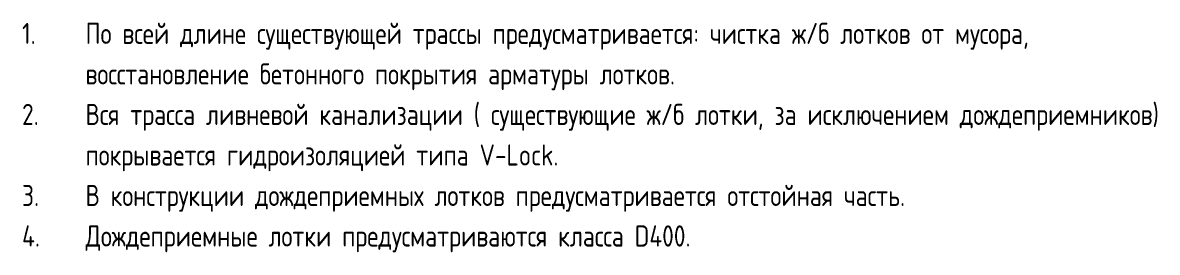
# Model space of a CAD drawing. Header units: millimetres. Extents: x 23457745 to 25202521, y 22218467 to 22861220.
# Drawn here: x 24173828 to 24240898, y 22627691 to 22641271 of the extents above; entities that cross this region are included whole.
import ezdxf

# ---------------------------------------------------------------- set-up
doc = ezdxf.new("R2010")
doc.units = ezdxf.units.MM
doc.layers.add('ШРИФТЫ', color=7, linetype='Continuous')
doc.styles.add('GOST 2.304', font='GOST_type.ttf')

msp = doc.modelspace()

# ---------------------------------------------------------------- texts
at = {"layer": 'ШРИФТЫ', "lineweight": 30, "ltscale": 100, "insert": (24172542.428, 22641262.847), "char_height": 1250, "attachment_point": 1, "line_spacing_factor": 1.15, "style": 'GOST 2.304'}
msp.add_mtext_dynamic_manual_height_columns('\\pi-3750,l5000,t5000;1.^IПо всей длине существующей трассы предусматривается: чистка ж/б лотков от мусора, восстановление бетонного покрытия арматуры лотков.\\P2.^IВся трасса ливневой канализации ( существующие ж/б лотки, за исключением дождеприемников) покрывается гидроизоляцией типа V-Lock.\\P3.^IВ конструкции дождеприемных лотков предусматривается отстойная часть.\\P4.^IДождеприемные лотки предусматриваются класса D400.', width=70431.32087, gutter_width=1250, heights=[24133.913], dxfattribs=at)

doc.saveas('drawing.dxf')
